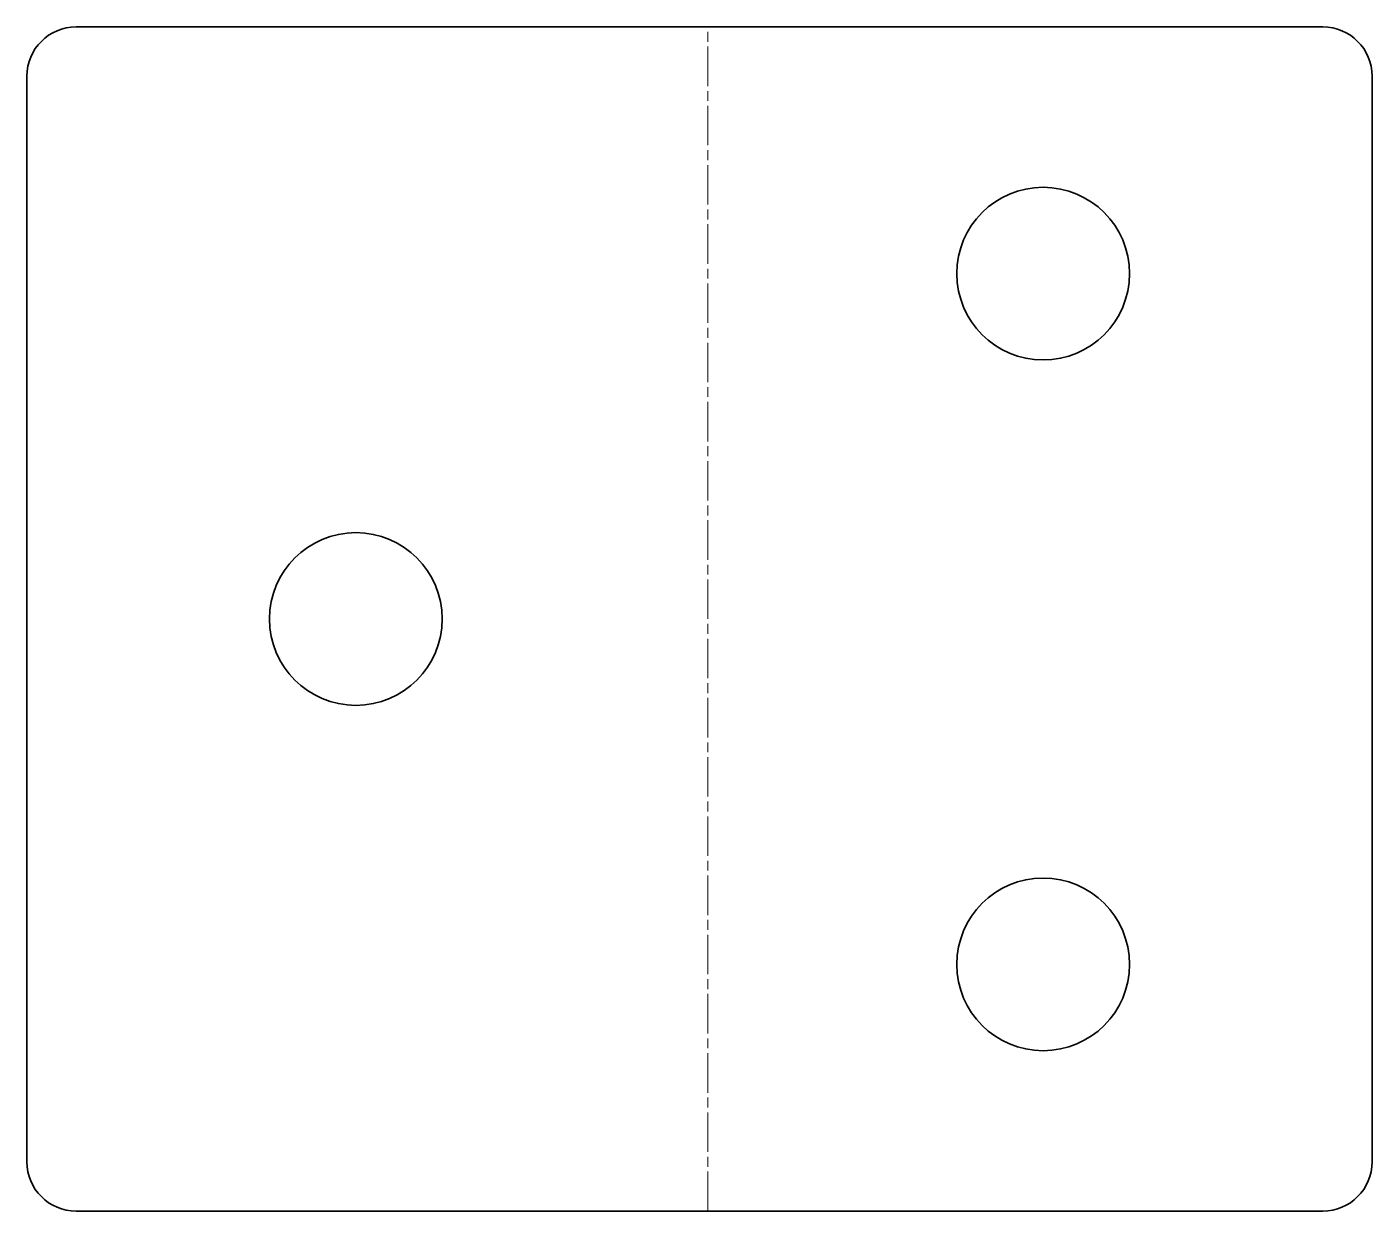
# Model space of a CAD drawing. Header units: inches. Extents: x 0 to 81.8, y 0 to 72.
import ezdxf

# ---------------------------------------------------------------- set-up
doc = ezdxf.new("R2010")
doc.units = ezdxf.units.IN
doc.header["$MEASUREMENT"] = 0
doc.linetypes.add('Chain', pattern=[13.68, 9.12, -1.14, 2.28, -1.14])
doc.layers.add('SIMUMAK Bend Centerline (ISO)', color=7, linetype='Chain', lineweight=9)
doc.layers.add('SIMUMAK Visible (ISO)', color=7, linetype='Continuous', lineweight=35)

# ---------------------------------------------------------------- blocks, each defined once
blk = doc.blocks.new('PTM-02-SOPCR01_Sheet_3_PTM-02-SOPCR01 (desplegada)')
at = {"layer": 'SIMUMAK Bend Centerline (ISO)', "ltscale": 0.263158}
blk.add_line((0.5, -36), (0.5, 36), dxfattribs=at)
at = {"layer": 'SIMUMAK Visible (ISO)'}
for p, q in [((-37.893, 36), (37.893, 36)), ((-40.893, -33), (-40.893, 33)), ((40.893, 33), (40.893, -33)), ((37.893, -36), (-37.893, -36))]:
    blk.add_line(p, q, dxfattribs=at)
for centre in [(20.893, 21), (-20.893, 0), (20.893, -21)]:
    blk.add_circle(centre, 5.25, dxfattribs=at)
at = {"layer": 'SIMUMAK Visible (ISO)', "extrusion": (0, 0, -1)}
for centre, start, end in [((37.893, 33), 0, 90), ((-37.893, 33), 90, 180), ((37.893, -33), 270, 0), ((-37.893, -33), 180, 270)]:
    blk.add_arc(centre, 3, start, end, dxfattribs=at)

msp = doc.modelspace()

# ---------------------------------------------------------------- block references
msp.add_blockref('PTM-02-SOPCR01_Sheet_3_PTM-02-SOPCR01 (desplegada)', (40.893, 36))

doc.saveas('drawing.dxf')
